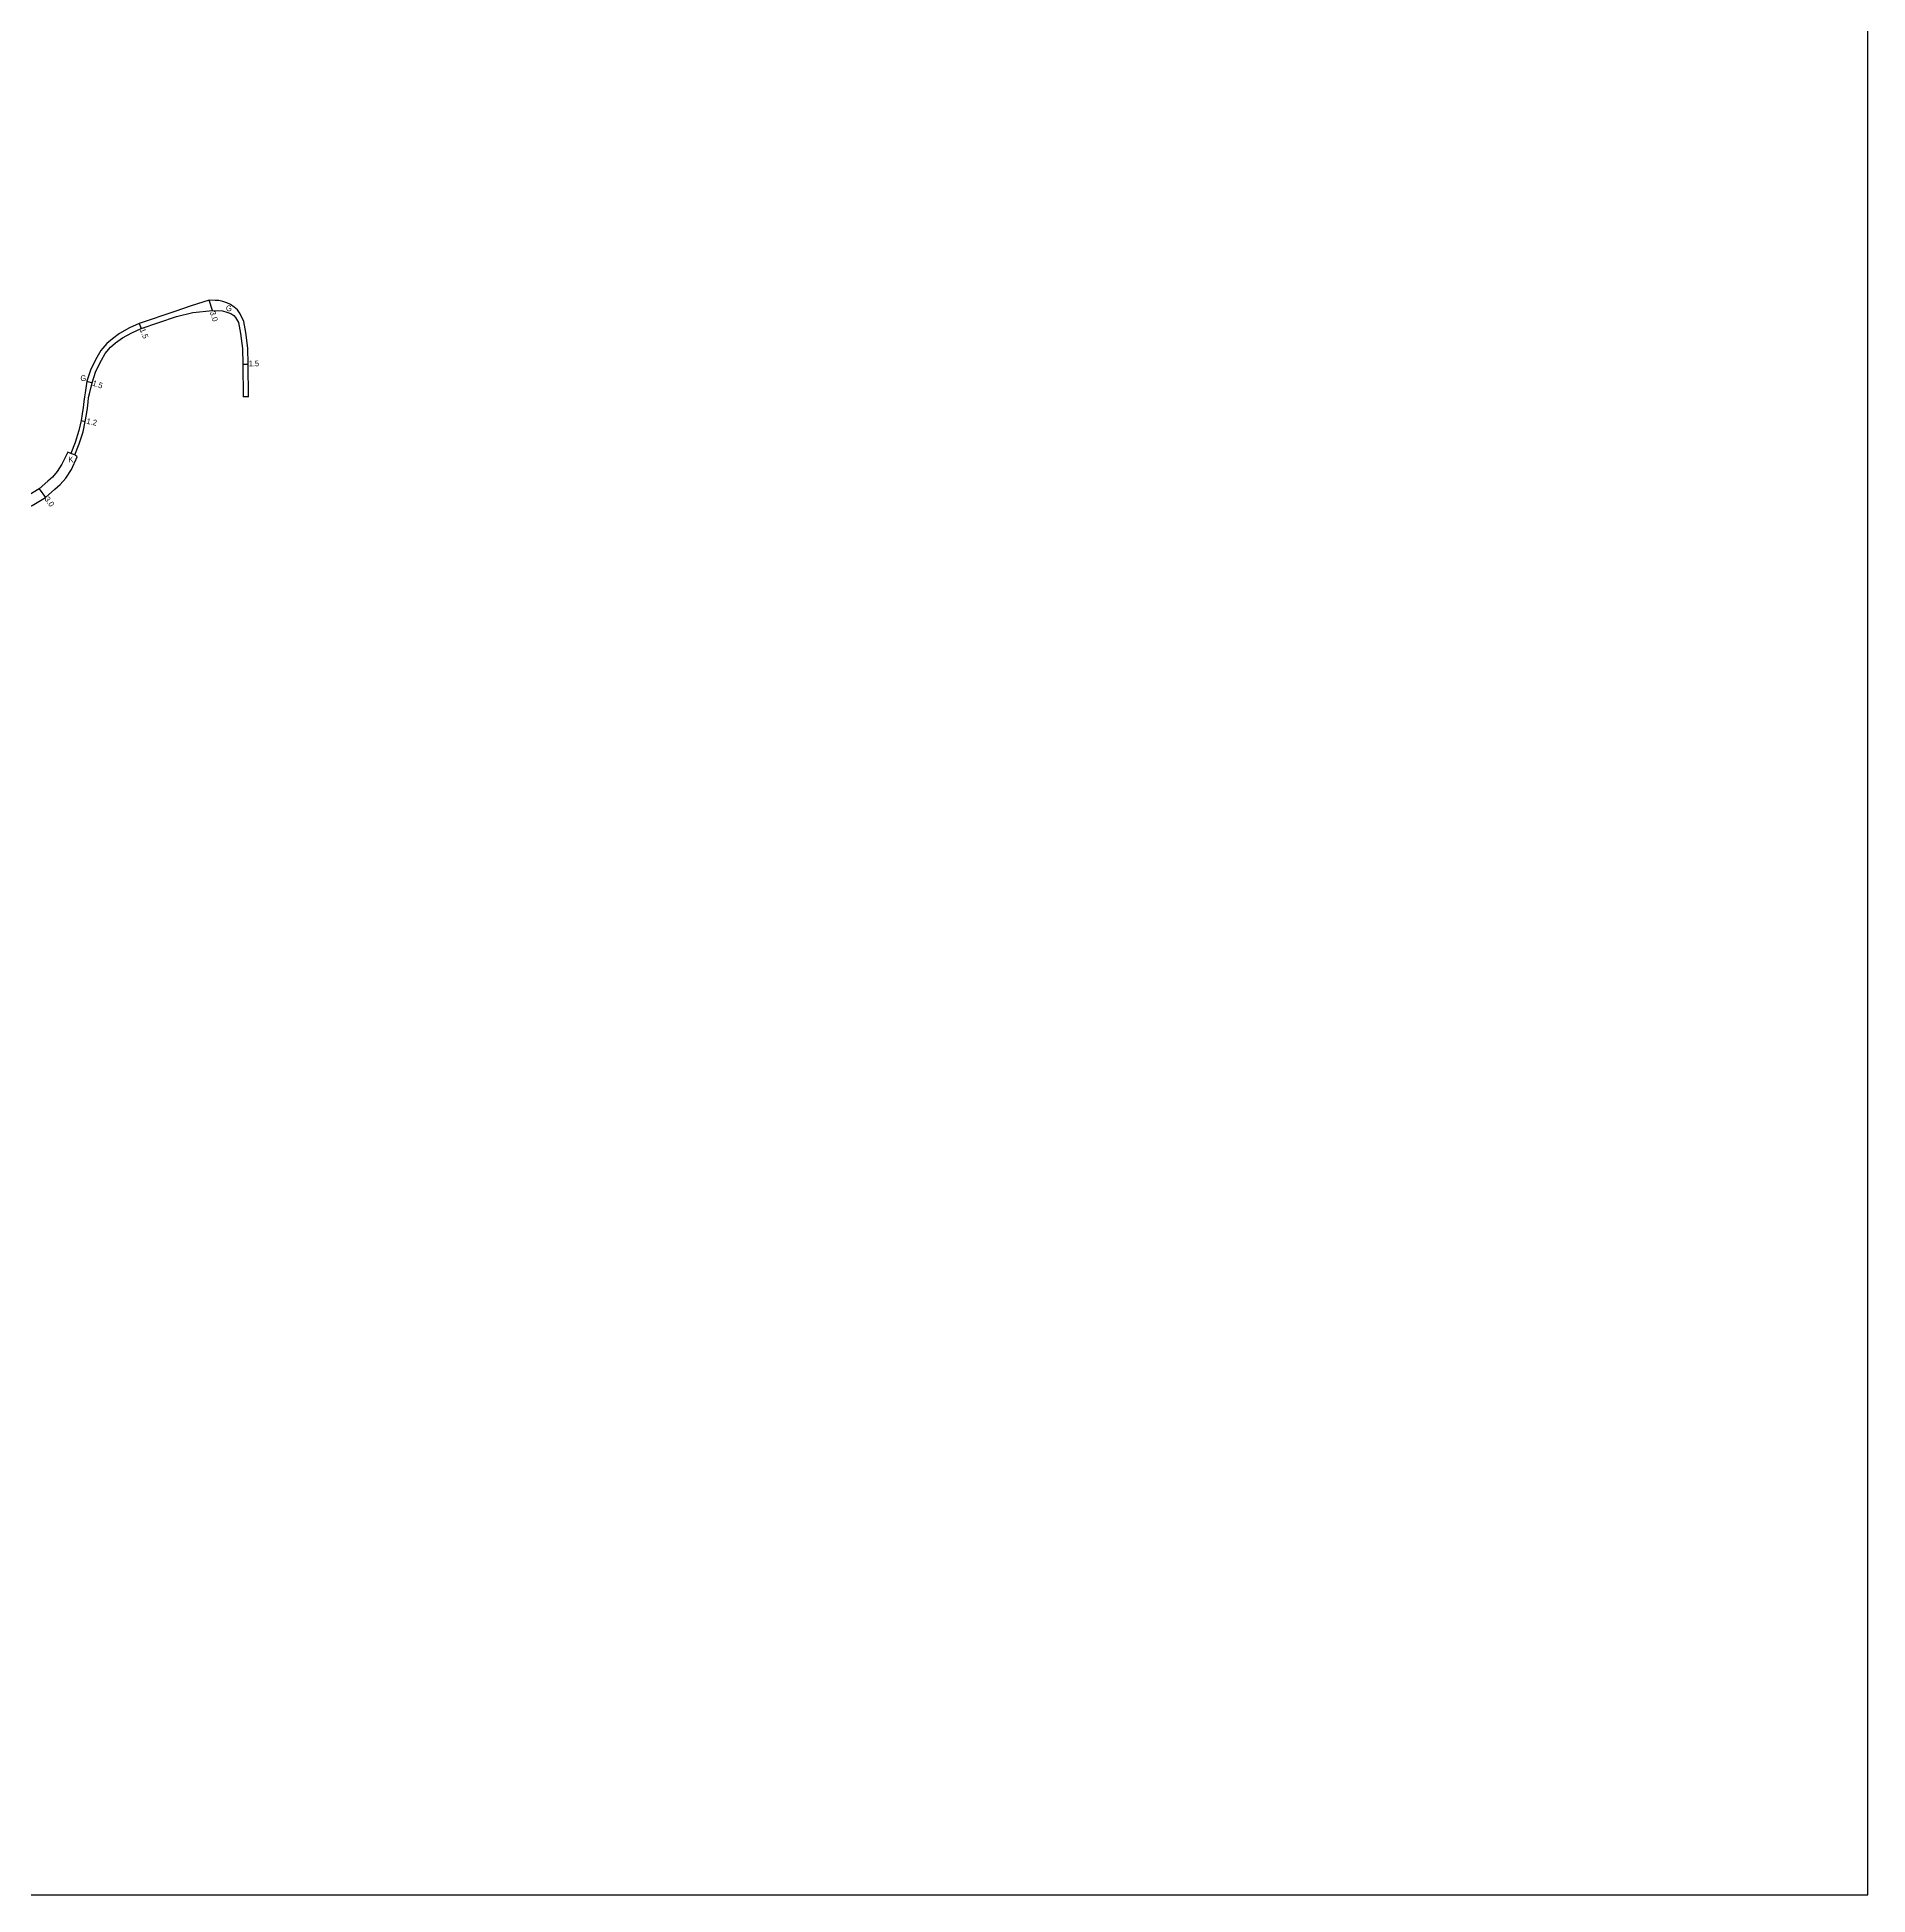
# Model space of a CAD drawing. Header units: metres. Extents: x 0 to 2400, y -93000 to -90000.
# Drawn here: x 1885 to 2400, y -93000 to -92478 of the extents above; entities that cross this region are included whole.
import ezdxf

# ---------------------------------------------------------------- set-up
doc = ezdxf.new("R2010")
doc.units = ezdxf.units.M
doc.header["$LTSCALE"] = 2.5
for name, color, linetype in [('図郭', 7, 'Continuous'), ('幅員', 7, 'Continuous'), ('舗装', 7, 'Continuous'), ('道路', 7, 'Continuous')]:
    doc.layers.add(name, color=color, linetype=linetype)
doc.styles.get("Standard").update_dxf_attribs({"font": ''})
doc.styles.get('Standard').set_extended_font_data('@MS PGothic')

msp = doc.modelspace()

# ---------------------------------------------------------------- linework, layer by layer
at = {"layer": '図郭'}
msp.add_lwpolyline([(1600, -93000), (2400, -93000), (2400, -92400), (1600, -92400)], close=True, dxfattribs=at)
at = {"layer": '幅員'}
for points in [[(1934.63, -92554.7), (1933.72, -92551.84)], [(1914.05, -92558.37), (1914.6, -92559.77)], [(1943.19, -92569.78), (1944.69, -92569.75)], [(1899.37, -92574.56), (1900.79, -92575.03)], [(1897.73, -92585.66), (1898.9, -92585.9)], [(1885.89, -92604.79), (1887.67, -92607.22)]]:
    msp.add_lwpolyline(points, dxfattribs=at)
at = {"layer": '舗装'}
msp.add_lwpolyline([(1895.94, -92595.29), (1894.83, -92594.85)], dxfattribs=at)
at = {"layer": '道路'}
for points in [[(1924.02, -92555.01), (1914.05, -92558.37), (1911.28, -92559.6), (1908.52, -92561.13), (1906.5, -92562.65), (1904.93, -92563.97), (1903.29, -92565.91), (1902.1, -92567.94), (1900.48, -92571.19), (1899.37, -92574.56)], [(1900.79, -92575.03), (1901.87, -92571.77), (1903.42, -92568.66), (1904.52, -92566.78), (1905.99, -92565.04), (1907.43, -92563.82), (1909.33, -92562.39), (1911.95, -92560.94), (1914.6, -92559.77), (1924.5, -92556.43)], [(1943.42, -92557.8), (1942.47, -92555.62), (1941.72, -92554.56), (1940.73, -92553.75), (1939.68, -92553.01), (1938.64, -92552.54), (1937.59, -92552.17), (1936.46, -92551.93), (1935.38, -92551.86), (1933.72, -92551.84), (1928.64, -92553.44), (1924.02, -92555.01)], [(1924.5, -92556.43), (1929.1, -92555.24), (1934.63, -92554.7), (1937.5, -92554.83), (1938.69, -92555.15), (1939.8, -92555.55), (1940.63, -92556.09), (1941.15, -92556.63), (1941.94, -92558.08)], [(1941.94, -92558.08), (1942.51, -92561.16), (1943.04, -92565.4), (1943.19, -92569.78), (1943.24, -92579.01)], [(1944.74, -92579.01), (1944.69, -92569.75), (1944.54, -92565.28), (1943.99, -92560.93), (1943.42, -92557.8)], [(1899.37, -92574.56), (1898.87, -92577.81), (1898.66, -92578.96), (1898.49, -92580.3), (1898.29, -92581.96), (1898.06, -92583.79), (1897.73, -92585.66), (1897.1, -92588.45), (1896.03, -92591.78), (1894.83, -92594.85)], [(1895.94, -92595.29), (1897.16, -92592.18), (1898.26, -92588.77), (1898.9, -92585.9), (1899.25, -92583.97), (1899.48, -92582.11), (1899.68, -92580.44), (1899.84, -92579.15), (1900.04, -92578.08), (1900.79, -92575.03)], [(1944.74, -92579.01), (1943.24, -92579.01)], [(1894.83, -92594.85), (1893.94, -92594.54), (1892.34, -92597.89), (1890.98, -92600), (1889.7, -92601.51), (1888.38, -92602.66), (1885.89, -92604.79), (1882.51, -92606.88), (1874.47, -92611.13), (1867.55, -92613.78), (1852.65, -92619)], [(1853.64, -92621.84), (1868.59, -92616.6), (1875.71, -92613.86), (1884, -92609.49), (1887.67, -92607.22), (1890.35, -92604.94), (1891.85, -92603.62), (1893.39, -92601.79), (1894.97, -92599.35), (1896.65, -92595.83), (1895.94, -92595.29)]]:
    msp.add_lwpolyline(points, dxfattribs=at)

# ---------------------------------------------------------------- texts
at = {"layer": '幅員'}
for s, rotation, p in [('3.0', 287.7527, (1933.88, -92555.19)), ('1.5', 291.2841, (1914.17, -92560.08)), ('1.5', 1.1458, (1944.85, -92570.42)), ('1.5', 341.7342, (1900.72, -92575.77)), ('1.2', 348.6152, (1899.13, -92586.52)), ('3.0', 306.0778, (1887.33, -92607.71))]:
    msp.add_text(s, height=1.6, rotation=rotation, dxfattribs=at).set_placement(p)
at = {"layer": '舗装'}
for s, p in [('G', (1938.45, -92554.9)), ('G', (1897.52, -92574.53)), ('K', (1894.14, -92597.36))]:
    msp.add_text(s, height=1.6, dxfattribs=at).set_placement(p)

doc.saveas('drawing.dxf')
